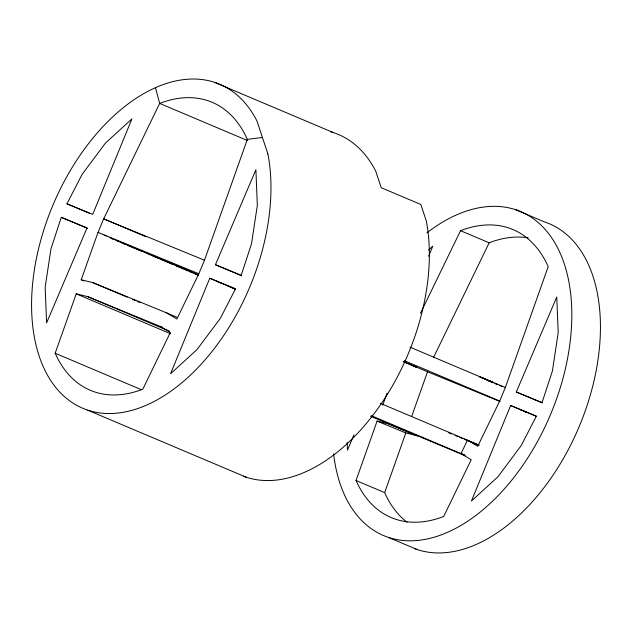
<?xml version="1.0" encoding="UTF-8"?>
<svg xmlns="http://www.w3.org/2000/svg" width="632" height="632" viewBox="0 0 632 632"><rect width="100%" height="100%" fill="white"/><g stroke="black" fill="none" stroke-linecap="round" stroke-linejoin="round"><path stroke-width="0.95" d="M61.296 217.329L50.955 248.905L45.164 287.284L46.594 322.873L87.058 227.899L61.296 217.329L87.548 228.428M141.149 389.612L55.166 353.241L76.227 293.841L87.824 296.677L162.843 327.487M83.922 280.932L81.212 279.786L98.015 232.394L103.672 218.87L159.667 103.411L155.44 87.745M81.212 279.786L92.809 282.615L166.635 312.903L176.865 319.026L198.819 273.751L204.476 260.226L247.333 139.372L262.43 137.46M407.127 522.285A156.349 94.745 -67.1 0 1 384.667 492.628L356.029 480.51L377.091 421.109L388.696 423.946L416.535 435.401M382.739 405.191L387.021 393.112M384.667 492.628L405.831 432.936L416.543 435.551M411.709 416.377L427.524 371.774L403.358 361.551M465.231 455.712L417.436 435.772M356.029 480.51A156.349 94.745 -67.1 0 0 443.696 516.47L471.219 459.725L460.997 453.61L467.506 440.172L477.729 446.295L499.691 401.02L505.347 387.495L548.197 266.641A156.349 94.745 -67.1 0 0 460.538 230.68L420.478 313.275M209.777 278.246L170.569 373.733L196.994 349.575L220.307 318.378L235.538 288.808L209.777 278.246L235.128 288.966M428.686 256.158L432.794 246.156L428.512 250.075M510.648 405.515L471.44 501.002L497.866 476.844L521.171 445.647L536.41 416.077L510.648 405.515L536.6 416.488M215.433 264.721L255.897 169.747L257.335 205.337L251.536 243.715L241.195 275.291L215.433 264.721L241.685 275.829M354.015 434.761L347.466 450.142L347.158 442.447M516.304 391.99L556.768 297.016L558.198 332.606L552.408 370.984L542.066 402.56L516.304 391.99L542.256 402.971M433.607 357.364L489.176 242.799A156.349 94.745 -67.1 0 1 528.17 237.83M66.953 203.804L82.192 174.242L105.497 143.045L131.93 118.887L92.714 214.374L66.953 203.804L89.586 213.379M204.476 260.226L103.672 218.87L146.213 236.866M488.576 380.978L493.118 382.842M494.935 383.585L497.661 384.706M499.478 385.449L502.203 386.571M198.819 273.751L98.015 232.394L198.488 274.888M411.234 365.091L416.567 367.279L403.137 361.599M427.524 371.774L500.173 401.581M523.786 411.266L526.511 412.388L523.857 411.242M448.752 432.841L451.485 433.963M455.127 435.464L457.86 436.586M459.685 437.328L462.419 438.45M464.243 439.201L478.827 445.181M460.997 453.61L464.591 455.087M377.091 421.109L405.831 432.936M484.744 378.931L482.003 377.802L485.889 379.461M487.067 379.951L490.946 381.554L487.059 379.895M214.706 82.413L333.506 132.665M515.57 209.682L544.207 221.793A175.894 106.587 -67.1 0 1 581.408 421.141A175.894 106.587 -67.1 0 1 414.592 548.639M247.633 140.62L159.667 103.411A156.349 94.745 -67.1 0 1 247.333 139.372M460.538 230.68L489.176 242.799M410.065 347.189L505.347 387.495M216.926 281.406L218.735 282.172M220.544 282.938L222.353 283.705M227.789 286.004L235.025 289.061M404.409 360.714L499.691 401.02M520.278 409.726L522.064 410.484M104.256 235.167L106.065 235.933M110.592 237.853L113.302 238.999M115.119 239.765L198.385 274.991M111.082 238.39L112.891 239.157M116.509 240.681L119.227 241.835M121.036 242.601L124.662 244.134M127.372 245.279L141.86 251.402M148.196 254.088L150.005 254.854M152.715 256L158.15 258.298M159.959 259.065L162.677 260.21M164.486 260.977L167.204 262.122M169.013 262.888L171.73 264.042M176.249 265.954L178.967 267.099M180.776 267.865L183.493 269.019M185.302 269.785L188.02 270.93M189.829 271.697L192.547 272.842M194.356 273.609L197.974 275.141M166.635 312.903L177.497 317.501M380.393 403.327L479.143 445.094M92.809 282.615L127.206 297.166M132.633 299.465L135.351 300.611M137.16 301.377L139.877 302.523M371.158 415.603L464.575 455.119M87.824 296.677L169.495 331.223M370.542 416.267L417.333 436.056M76.227 293.841L170.601 333.767M87.793 410.208L246.188 477.207M388.656 537.476L417.294 549.587M160.125 326.341L170.348 332.456L142.824 389.201A156.349 94.745 -67.1 0 1 55.166 353.241M426.837 232.892A175.894 106.587 -67.1 0 1 569.701 286.509A175.894 106.587 -67.1 0 1 471.843 518.374A175.894 106.587 -67.1 0 1 333.601 453.808M243.486 476.259A175.894 106.587 -67.1 0 0 377.841 408.612A175.894 106.587 -67.1 0 0 426.3 220.931L420.833 204.468L381.23 187.712L375.764 171.248A175.894 106.587 -67.1 0 0 330.757 131.827M491.949 381.925L479.317 376.648L493.632 382.708L491.949 381.925M267.905 153.931L256.963 120.996A175.894 106.587 -67.1 0 0 55.648 198.898A175.894 106.587 -67.1 0 0 126.337 411.693A175.894 106.587 -67.1 0 0 267.905 153.931"/></g></svg>
